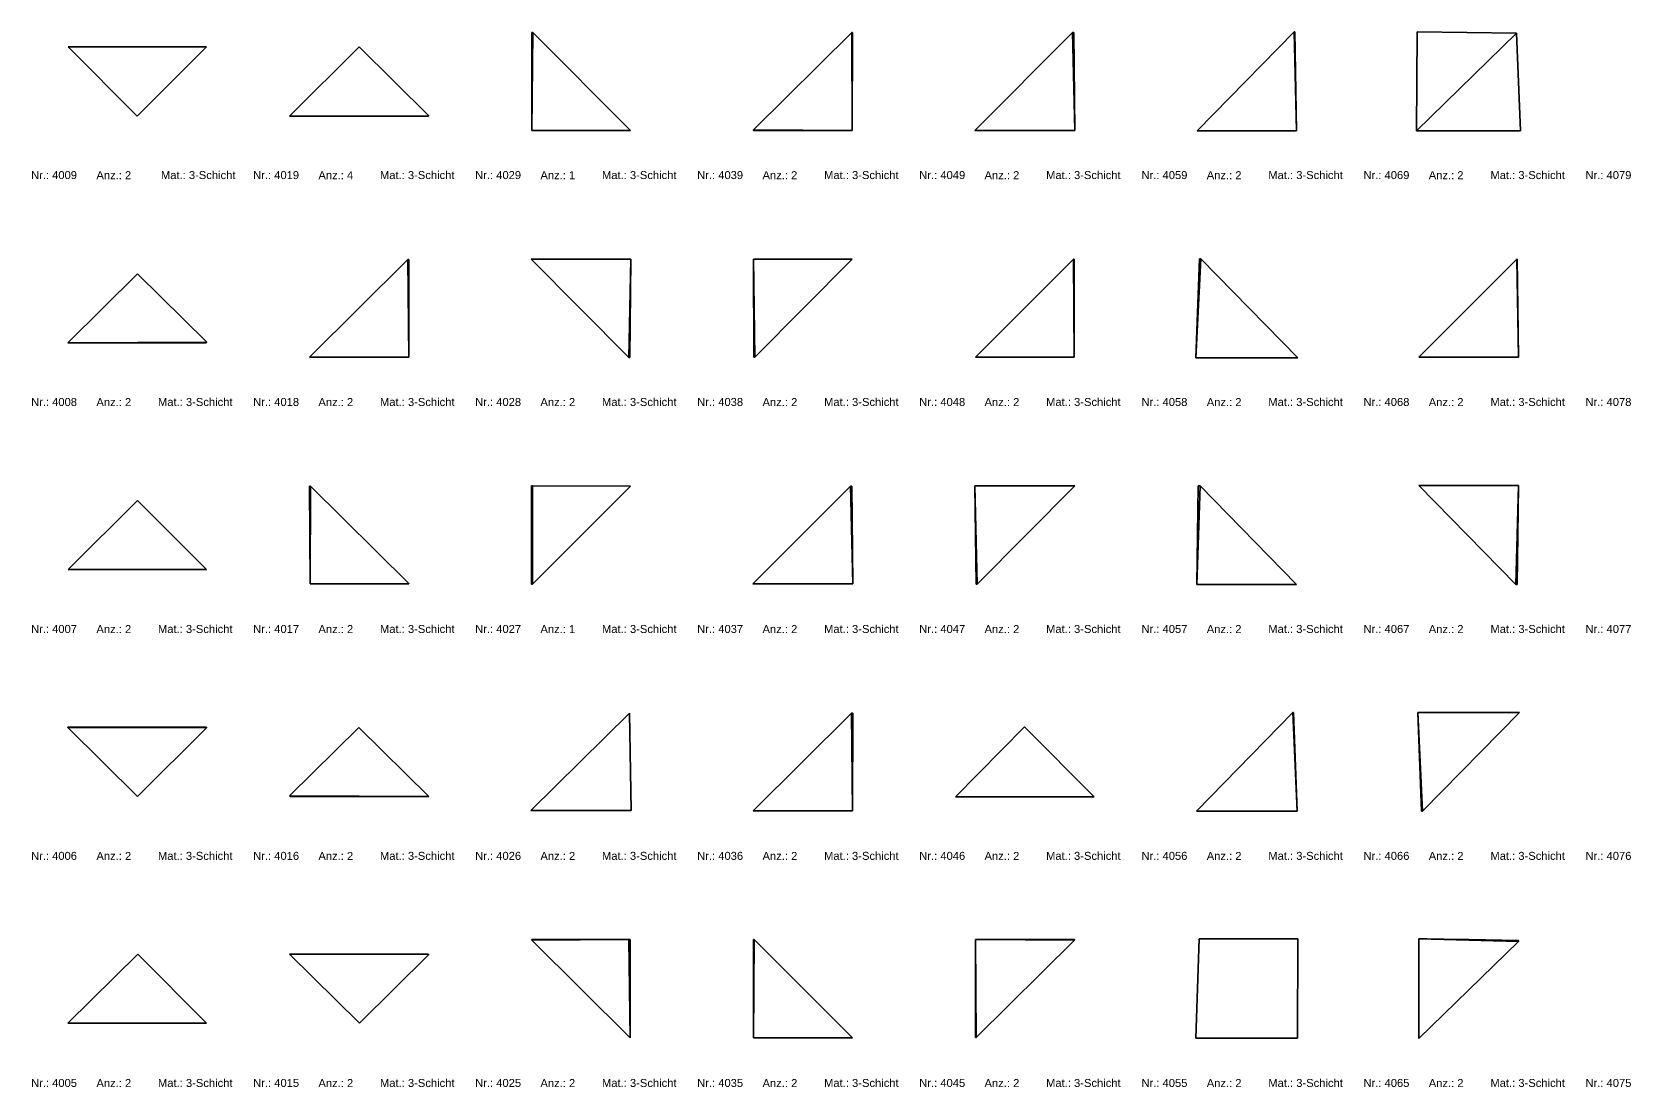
# Model space of a CAD drawing. Header units: millimetres. Extents: x -1099 to 66227, y -20588 to 1633.
# Drawn here: x -1099 to 15114, y -9081 to 1619 of the extents above; entities that cross this region are included whole.
import ezdxf

# ---------------------------------------------------------------- set-up
doc = ezdxf.new("R2010")
doc.units = ezdxf.units.MM
doc.header["$LTSCALE"] = 12.5
doc.layers.add('CURVES', color=1, linetype='Continuous', true_color=0xff0000)
doc.layers.add('TEXT', color=1, linetype='Continuous', true_color=0xff0000)
doc.styles.add('ARIAL_REGULAR', font='arial.ttf')

msp = doc.modelspace()

# ---------------------------------------------------------------- texts
at = {"layer": 'TEXT', "attachment_point": 7, "style": 'ARIAL_REGULAR'}
for s, insert, char_height, width in [('Nr.: 4009', (-1109, 126), 81.1, 1080.49), ('Anz.: 2', (-446, 126), 81.1, 853.81), ('Mat.: 3-Schicht', (208, 126), 81.15, 1665.28), ('Nr.: 4019', (1143, 126), 81.1, 1080.49), ('Anz.: 4', (1805, 126), 81.1, 854.69), ('Mat.: 3-Schicht', (2429, 126), 81.15, 1665.28), ('Nr.: 4029', (3394, 126), 81.1, 1080.49), ('Anz.: 1', (4056, 126), 81.1, 824.7), ('Mat.: 3-Schicht', (4680, 126), 81.15, 1665.28), ('Nr.: 4039', (5645, 126), 81.1, 1080.49), ('Anz.: 2', (6308, 126), 81.1, 853.81), ('Mat.: 3-Schicht', (6932, 126), 81.15, 1665.28), ('Nr.: 4049', (7897, 126), 81.1, 1080.49), ('Anz.: 2', (8559, 126), 81.1, 853.81), ('Mat.: 3-Schicht', (9183, 126), 81.15, 1665.28), ('Nr.: 4059', (10150, 126), 81.1, 1080.49), ('Anz.: 2', (10812, 126), 81.1, 853.81), ('Mat.: 3-Schicht', (11436, 126), 81.15, 1665.28), ('Nr.: 4069', (12401, 126), 81.1, 1080.49), ('Anz.: 2', (13063, 126), 81.1, 853.81), ('Mat.: 3-Schicht', (13688, 126), 81.15, 1665.28), ('Nr.: 4079', (14652, 126), 81.1, 1080.49), ('Nr.: 4008', (-1109, -2175), 81.1, 1080.49), ('Anz.: 2', (-446, -2175), 81.1, 853.81), ('Mat.: 3-Schicht', (178, -2175), 81.15, 1665.28), ('Nr.: 4018', (1143, -2175), 81.1, 1080.49), ('Anz.: 2', (1805, -2175), 81.1, 853.81), ('Mat.: 3-Schicht', (2429, -2175), 81.15, 1665.28), ('Nr.: 4028', (3394, -2175), 81.1, 1080.49), ('Anz.: 2', (4056, -2175), 81.1, 853.81), ('Mat.: 3-Schicht', (4680, -2175), 81.15, 1665.28), ('Nr.: 4038', (5645, -2175), 81.1, 1080.49), ('Anz.: 2', (6308, -2175), 81.1, 853.81), ('Mat.: 3-Schicht', (6932, -2175), 81.15, 1665.28), ('Nr.: 4048', (7897, -2175), 81.1, 1080.49), ('Anz.: 2', (8559, -2175), 81.1, 853.81), ('Mat.: 3-Schicht', (9183, -2175), 81.15, 1665.28), ('Nr.: 4058', (10150, -2175), 81.1, 1080.49), ('Anz.: 2', (10812, -2175), 81.1, 853.81), ('Mat.: 3-Schicht', (11436, -2175), 81.15, 1665.28), ('Nr.: 4068', (12401, -2175), 81.1, 1080.49), ('Anz.: 2', (13063, -2175), 81.1, 853.81), ('Mat.: 3-Schicht', (13688, -2175), 81.15, 1665.28), ('Nr.: 4078', (14652, -2175), 81.1, 1080.49), ('Nr.: 4007', (-1109, -4477), 81.1, 1079.61), ('Anz.: 2', (-446, -4477), 81.1, 853.81), ('Mat.: 3-Schicht', (178, -4477), 81.15, 1665.28), ('Nr.: 4017', (1143, -4477), 81.1, 1079.61), ('Anz.: 2', (1805, -4477), 81.1, 853.81), ('Mat.: 3-Schicht', (2429, -4477), 81.15, 1665.28), ('Nr.: 4027', (3394, -4477), 81.1, 1079.61), ('Anz.: 1', (4056, -4477), 81.1, 824.7), ('Mat.: 3-Schicht', (4680, -4477), 81.15, 1665.28), ('Nr.: 4037', (5645, -4477), 81.1, 1079.61), ('Anz.: 2', (6308, -4477), 81.1, 853.81), ('Mat.: 3-Schicht', (6932, -4477), 81.15, 1665.28), ('Nr.: 4047', (7897, -4477), 81.1, 1079.61), ('Anz.: 2', (8559, -4477), 81.1, 853.81), ('Mat.: 3-Schicht', (9183, -4477), 81.15, 1665.28), ('Nr.: 4057', (10150, -4477), 81.1, 1079.61), ('Anz.: 2', (10812, -4477), 81.1, 853.81), ('Mat.: 3-Schicht', (11436, -4477), 81.15, 1665.28), ('Nr.: 4067', (12401, -4477), 81.1, 1079.61), ('Anz.: 2', (13063, -4477), 81.1, 853.81), ('Mat.: 3-Schicht', (13688, -4477), 81.15, 1665.28), ('Nr.: 4077', (14652, -4477), 81.1, 1079.61), ('Nr.: 4006', (-1109, -6778), 81.1, 1079.61), ('Anz.: 2', (-446, -6778), 81.1, 853.81), ('Mat.: 3-Schicht', (178, -6778), 81.15, 1665.28), ('Nr.: 4016', (1143, -6778), 81.1, 1079.61), ('Anz.: 2', (1805, -6778), 81.1, 853.81), ('Mat.: 3-Schicht', (2429, -6778), 81.15, 1665.28), ('Nr.: 4026', (3394, -6778), 81.1, 1079.61), ('Anz.: 2', (4056, -6778), 81.1, 853.81), ('Mat.: 3-Schicht', (4680, -6778), 81.15, 1665.28), ('Nr.: 4036', (5645, -6778), 81.1, 1079.61), ('Anz.: 2', (6308, -6778), 81.1, 853.81), ('Mat.: 3-Schicht', (6932, -6778), 81.15, 1665.28), ('Nr.: 4046', (7897, -6778), 81.1, 1079.61), ('Anz.: 2', (8559, -6778), 81.1, 853.81), ('Mat.: 3-Schicht', (9183, -6778), 81.15, 1665.28), ('Nr.: 4056', (10150, -6778), 81.1, 1079.61), ('Anz.: 2', (10812, -6778), 81.1, 853.81), ('Mat.: 3-Schicht', (11436, -6778), 81.15, 1665.28), ('Nr.: 4066', (12401, -6778), 81.1, 1079.61), ('Anz.: 2', (13063, -6778), 81.1, 853.81), ('Mat.: 3-Schicht', (13688, -6778), 81.15, 1665.28), ('Nr.: 4076', (14652, -6778), 81.1, 1079.61), ('Nr.: 4005', (-1109, -9081), 81.1, 1081.37), ('Anz.: 2', (-446, -9081), 81.1, 853.81), ('Mat.: 3-Schicht', (178, -9081), 81.15, 1665.28), ('Nr.: 4015', (1143, -9081), 81.1, 1081.37), ('Anz.: 2', (1805, -9081), 81.1, 853.81), ('Mat.: 3-Schicht', (2429, -9081), 81.15, 1665.28), ('Nr.: 4025', (3394, -9081), 81.1, 1081.37), ('Anz.: 2', (4056, -9081), 81.1, 853.81), ('Mat.: 3-Schicht', (4680, -9081), 81.15, 1665.28), ('Nr.: 4035', (5645, -9081), 81.1, 1081.37), ('Anz.: 2', (6308, -9081), 81.1, 853.81), ('Mat.: 3-Schicht', (6932, -9081), 81.15, 1665.28), ('Nr.: 4045', (7897, -9081), 81.1, 1081.37), ('Anz.: 2', (8559, -9081), 81.1, 853.81), ('Mat.: 3-Schicht', (9183, -9081), 81.15, 1665.28), ('Nr.: 4055', (10150, -9081), 81.1, 1081.37), ('Anz.: 2', (10812, -9081), 81.1, 853.81), ('Mat.: 3-Schicht', (11436, -9081), 81.15, 1665.28), ('Nr.: 4065', (12401, -9081), 81.1, 1081.37), ('Anz.: 2', (13063, -9081), 81.1, 853.81), ('Mat.: 3-Schicht', (13688, -9081), 81.15, 1665.28), ('Nr.: 4075', (14652, -9081), 81.1, 1081.37)]:
    msp.add_mtext(s, dxfattribs=dict(at, insert=insert, char_height=char_height, width=width))

# ---------------------------------------------------------------- meshes
at = {"layer": 'CURVES'}
mesh = msp.add_polyface(dxfattribs=at)
corners = [(671, 1468), (671, 1468), (671, 1468), (-734, 1468), (-734, 1468), (-734, 1468), (-734, 1468, 100), (-734, 1468, 100), (-734, 1468, 100), (671, 1468, 100), (671, 1468, 100), (671, 1468, 100), (-32, 766), (-32, 766), (-32, 766), (-32, 766, 100), (-32, 766, 100), (-32, 766, 100), (-32, 766), (-32, 766), (-32, 766), (-32, 766, 100), (-32, 766, 100), (-32, 766, 100)]
mesh.append_faces([[corners[k] for k in face] for face in [(9, 0, 4, 7), (8, 3, 13, 15), (16, 12, 19, 21), (22, 18, 1, 11), (5, 20, 14, 14), (20, 5, 2, 2), (23, 6, 17, 17), (6, 23, 10, 10)]])
mesh = msp.add_polyface(dxfattribs=at)
corners = [(2923, 770), (2923, 770), (2923, 770), (2219, 1469), (2219, 1469), (2219, 1469), (2219, 1469, 100), (2219, 1469, 100), (2219, 1469, 100), (2923, 770, 100), (2923, 770, 100), (2923, 770, 100), (1513, 766), (1513, 766), (1513, 766), (1513, 766, 100), (1513, 766, 100), (1513, 766, 100), (2919, 766), (2919, 766), (2919, 766), (2919, 766, 100), (2919, 766, 100), (2919, 766, 100)]
mesh.append_faces([[corners[k] for k in face] for face in [(9, 0, 4, 7), (8, 3, 13, 15), (16, 12, 19, 21), (22, 18, 1, 11), (2, 20, 14, 14), (14, 5, 2, 2), (10, 6, 17, 17), (17, 23, 10, 10)]])
mesh = msp.add_polyface(dxfattribs=at)
corners = [(3980, 1615), (3980, 1615), (3980, 1615), (3969, 1615), (3969, 1615), (3969, 1615), (3969, 1615, 100), (3969, 1615, 100), (3969, 1615, 100), (3980, 1615, 100), (3980, 1615, 100), (3980, 1615, 100), (3968, 619), (3968, 619), (3968, 619), (3968, 619, 100), (3968, 619, 100), (3968, 619, 100), (4968, 619), (4968, 619), (4968, 619), (4968, 619, 100), (4968, 619, 100), (4968, 619, 100)]
mesh.append_faces([[corners[k] for k in face] for face in [(0, 4, 7, 9), (15, 8, 3, 13), (21, 16, 12, 19), (18, 1, 11, 22), (2, 20, 14, 14), (14, 5, 2, 2), (10, 6, 17, 17), (17, 23, 10, 10)]])
mesh = msp.add_polyface(dxfattribs=at)
corners = [(7221, 1614), (7221, 1614), (7221, 1614), (7212, 1614), (7212, 1614), (7212, 1614), (7212, 1614, 100), (7212, 1614, 100), (7212, 1614, 100), (7221, 1614, 100), (7221, 1614, 100), (7221, 1614, 100), (6216, 628), (6216, 628), (6216, 628), (6216, 628, 100), (6216, 628, 100), (6216, 628, 100), (6216, 620), (6216, 620), (6216, 620), (6216, 620, 100), (6216, 620, 100), (6216, 620, 100), (7218, 620), (7218, 620), (7218, 620), (7218, 620, 100), (7218, 620, 100), (7218, 620, 100)]
mesh.append_faces([[corners[k] for k in face] for face in [(9, 0, 4, 7), (8, 3, 13, 15), (16, 12, 19, 21), (22, 18, 25, 27), (28, 24, 1, 11), (14, 26, 20, 20), (26, 5, 2, 2), (14, 5, 26, 26), (29, 17, 23, 23), (10, 6, 29, 29), (17, 29, 6, 6)]])
mesh = msp.add_polyface(dxfattribs=at)
corners = [(9465, 1615), (9465, 1615), (9465, 1615), (9451, 1614), (9451, 1614), (9451, 1614), (9451, 1614, 100), (9451, 1614, 100), (9451, 1614, 100), (9465, 1615, 100), (9465, 1615, 100), (9465, 1615, 100), (8460, 620), (8460, 620), (8460, 620), (8460, 620, 100), (8460, 620, 100), (8460, 620, 100), (9476, 620), (9476, 620), (9476, 620), (9476, 620, 100), (9476, 620, 100), (9476, 620, 100)]
mesh.append_faces([[corners[k] for k in face] for face in [(0, 4, 7, 9), (8, 3, 13, 15), (16, 12, 19, 21), (11, 22, 18, 1), (5, 20, 14, 14), (20, 5, 2, 2), (23, 6, 17, 17), (6, 23, 10, 10)]])
mesh = msp.add_polyface(dxfattribs=at)
corners = [(11706, 1619), (11706, 1619), (11706, 1619), (11697, 1619), (11697, 1619), (11697, 1619), (11697, 1619, 100), (11697, 1619, 100), (11697, 1619, 100), (11706, 1619, 100), (11706, 1619, 100), (11706, 1619, 100), (10714, 615), (10714, 615), (10714, 615), (10714, 615, 100), (10714, 615, 100), (10714, 615, 100), (11721, 615), (11721, 615), (11721, 615), (11721, 615, 100), (11721, 615, 100), (11721, 615, 100)]
mesh.append_faces([[corners[k] for k in face] for face in [(4, 9, 0, 0), (9, 4, 7, 7), (13, 8, 3, 3), (8, 13, 15, 15), (16, 12, 19, 21), (11, 22, 18, 1), (5, 20, 14, 14), (20, 5, 2, 2), (23, 6, 17, 17), (6, 23, 10, 10)]])
mesh = msp.add_polyface(dxfattribs=at)
corners = [(13954, 1606), (13954, 1606), (13954, 1606), (12944, 1619), (12944, 1619), (12944, 1619), (12944, 1619, 100), (12944, 1619, 100), (12944, 1619, 100), (13954, 1606, 100), (13954, 1606, 100), (13954, 1606, 100), (12940, 616), (12940, 616), (12940, 616), (12940, 616, 100), (12940, 616, 100), (12940, 616, 100), (13995, 616), (13995, 616), (13995, 616), (13995, 616, 100), (13995, 616, 100), (13995, 616, 100)]
mesh.append_faces([[corners[k] for k in face] for face in [(7, 9, 0, 4), (15, 8, 3, 13), (16, 12, 19, 21), (18, 1, 11, 22), (2, 20, 14, 14), (14, 5, 2, 2), (10, 6, 17, 17), (17, 23, 10, 10)]])
mesh = msp.add_polyface(dxfattribs=at)
corners = [(2720, -687), (2720, -687), (2720, -687), (2712, -687), (2712, -687), (2712, -687), (2712, -687, 100), (2712, -687, 100), (2712, -687, 100), (2720, -687, 100), (2720, -687, 100), (2720, -687, 100), (1716, -1679), (1716, -1679), (1716, -1679), (1716, -1679, 100), (1716, -1679, 100), (1716, -1679, 100), (2720, -1679), (2720, -1679), (2720, -1679), (2720, -1679, 100), (2720, -1679, 100), (2720, -1679, 100)]
mesh.append_faces([[corners[k] for k in face] for face in [(9, 0, 4, 7), (15, 8, 3, 13), (16, 12, 19, 21), (18, 1, 11, 22), (5, 20, 14, 14), (20, 5, 2, 2), (23, 6, 17, 17), (6, 23, 10, 10)]])
mesh = msp.add_polyface(dxfattribs=at)
corners = [(4973, -685), (4973, -685), (4973, -685), (3963, -685), (3963, -685), (3963, -685), (3963, -685, 100), (3963, -685, 100), (3963, -685, 100), (4973, -685, 100), (4973, -685, 100), (4973, -685, 100), (4952, -1681), (4952, -1681), (4952, -1681), (4952, -1681, 100), (4952, -1681, 100), (4952, -1681, 100), (4961, -1681), (4961, -1681), (4961, -1681), (4961, -1681, 100), (4961, -1681, 100), (4961, -1681, 100)]
mesh.append_faces([[corners[k] for k in face] for face in [(0, 4, 7, 9), (17, 8, 3, 3), (3, 13, 17, 17), (21, 15, 12, 12), (12, 19, 21, 21), (18, 1, 11, 22), (2, 20, 14, 14), (14, 5, 2, 2), (10, 6, 16, 16), (16, 23, 10, 10)]])
mesh = msp.add_polyface(dxfattribs=at)
corners = [(7218, -686), (7218, -686), (7218, -686), (6218, -686), (6218, -686), (6218, -686), (6218, -686, 100), (6218, -686, 100), (6218, -686, 100), (7218, -686, 100), (7218, -686, 100), (7218, -686, 100), (6219, -1680), (6219, -1680), (6219, -1680), (6219, -1680, 100), (6219, -1680, 100), (6219, -1680, 100), (6229, -1680), (6229, -1680), (6229, -1680), (6229, -1680, 100), (6229, -1680, 100), (6229, -1680, 100)]
mesh.append_faces([[corners[k] for k in face] for face in [(0, 4, 7, 9), (13, 8, 3, 3), (8, 13, 15, 15), (16, 12, 19, 21), (11, 22, 18, 1), (5, 20, 14, 14), (20, 5, 2, 2), (23, 6, 17, 17), (6, 23, 10, 10)]])
mesh = msp.add_polyface(dxfattribs=at)
corners = [(9468, -686), (9468, -686), (9468, -686), (9460, -686), (9460, -686), (9460, -686), (9460, -686, 100), (9460, -686, 100), (9460, -686, 100), (9468, -686, 100), (9468, -686, 100), (9468, -686, 100), (8468, -1680), (8468, -1680), (8468, -1680), (8468, -1680, 100), (8468, -1680, 100), (8468, -1680, 100), (9468, -1680), (9468, -1680), (9468, -1680), (9468, -1680, 100), (9468, -1680, 100), (9468, -1680, 100)]
mesh.append_faces([[corners[k] for k in face] for face in [(0, 4, 7, 9), (3, 13, 15, 8), (21, 16, 12, 19), (11, 22, 18, 1), (5, 20, 14, 14), (20, 5, 2, 2), (23, 6, 17, 17), (6, 23, 10, 10)]])
mesh = msp.add_polyface(dxfattribs=at)
corners = [(10752, -681), (10752, -681), (10752, -681), (10738, -681), (10738, -681), (10738, -681), (10738, -681, 100), (10738, -681, 100), (10738, -681, 100), (10752, -681, 100), (10752, -681, 100), (10752, -681, 100), (10701, -1685), (10701, -1685), (10701, -1685), (10701, -1685, 100), (10701, -1685, 100), (10701, -1685, 100), (11735, -1685), (11735, -1685), (11735, -1685), (11735, -1685, 100), (11735, -1685, 100), (11735, -1685, 100)]
mesh.append_faces([[corners[k] for k in face] for face in [(9, 0, 4, 7), (3, 13, 15, 8), (16, 12, 19, 21), (22, 18, 1, 11), (2, 20, 14, 14), (14, 5, 2, 2), (10, 6, 17, 17), (17, 23, 10, 10)]])
mesh = msp.add_polyface(dxfattribs=at)
corners = [(13961, -685), (13961, -685), (13961, -685), (13955, -685), (13955, -685), (13955, -685), (13955, -685, 100), (13955, -685, 100), (13955, -685, 100), (13961, -685, 100), (13961, -685, 100), (13961, -685, 100), (12963, -1680), (12963, -1680), (12963, -1680), (12963, -1680, 100), (12963, -1680, 100), (12963, -1680, 100), (13972, -1680), (13972, -1680), (13972, -1680), (13972, -1680, 100), (13972, -1680, 100), (13972, -1680, 100)]
mesh.append_faces([[corners[k] for k in face] for face in [(9, 0, 4, 7), (8, 3, 13, 15), (16, 12, 19, 21), (22, 18, 1, 11), (5, 20, 14, 14), (20, 5, 2, 2), (23, 6, 17, 17), (6, 23, 10, 10)]])
mesh = msp.add_polyface(dxfattribs=at)
corners = [(673, -1527), (673, -1527), (673, -1527), (-28, -833), (-28, -833), (-28, -833), (-28, -833, 100), (-28, -833, 100), (-28, -833, 100), (673, -1527, 100), (673, -1527, 100), (673, -1527, 100), (-737, -1532), (-737, -1532), (-737, -1532), (-737, -1532, 100), (-737, -1532, 100), (-737, -1532, 100), (668, -1532), (668, -1532), (668, -1532), (668, -1532, 100), (668, -1532, 100), (668, -1532, 100)]
mesh.append_faces([[corners[k] for k in face] for face in [(0, 4, 7, 9), (8, 3, 13, 15), (16, 12, 19, 21), (11, 22, 18, 1), (2, 20, 14, 14), (14, 5, 2, 2), (10, 6, 17, 17), (17, 23, 10, 10)]])
mesh = msp.add_polyface(dxfattribs=at)
corners = [(2721, -3975), (2721, -3975), (2721, -3975), (1724, -2987), (1724, -2987), (1724, -2987), (1724, -2987, 100), (1724, -2987, 100), (1724, -2987, 100), (2721, -3975, 100), (2721, -3975, 100), (2721, -3975, 100), (1716, -2987), (1716, -2987), (1716, -2987), (1716, -2987, 100), (1716, -2987, 100), (1716, -2987, 100), (1720, -3979), (1720, -3979), (1720, -3979), (1720, -3979, 100), (1720, -3979, 100), (1720, -3979, 100), (2721, -3979), (2721, -3979), (2721, -3979), (2721, -3979, 100), (2721, -3979, 100), (2721, -3979, 100)]
mesh.append_faces([[corners[k] for k in face] for face in [(7, 9, 0, 4), (15, 8, 3, 13), (12, 19, 21, 16), (22, 18, 25, 27), (24, 1, 11, 28), (2, 26, 20, 20), (2, 20, 5, 5), (14, 5, 20, 20), (6, 17, 23, 23), (6, 23, 10, 10), (29, 10, 23, 23)]])
mesh = msp.add_polyface(dxfattribs=at)
corners = [(3977, -2984), (3977, -2984), (3977, -2984), (3967, -2984), (3967, -2984), (3967, -2984), (3967, -2984, 100), (3967, -2984, 100), (3967, -2984, 100), (3977, -2984, 100), (3977, -2984, 100), (3977, -2984, 100), (3967, -3982), (3967, -3982), (3967, -3982), (3967, -3982, 100), (3967, -3982, 100), (3967, -3982, 100), (3976, -3982), (3976, -3982), (3976, -3982), (3976, -3982, 100), (3976, -3982, 100), (3976, -3982, 100), (4969, -2986), (4969, -2986), (4969, -2986), (4969, -2986, 100), (4969, -2986, 100), (4969, -2986, 100)]
mesh.append_faces([[corners[k] for k in face] for face in [(4, 11, 0, 0), (11, 4, 7, 7), (3, 13, 15, 8), (21, 16, 12, 19), (27, 22, 18, 18), (18, 25, 27, 27), (28, 24, 1, 10), (20, 14, 5, 2), (26, 20, 2, 2), (17, 23, 9, 6), (9, 23, 29, 29)]])
mesh = msp.add_polyface(dxfattribs=at)
corners = [(7213, -2986), (7213, -2986), (7213, -2986), (7201, -2986), (7201, -2986), (7201, -2986), (7201, -2986, 100), (7201, -2986, 100), (7201, -2986, 100), (7213, -2986, 100), (7213, -2986, 100), (7213, -2986, 100), (6211, -3979), (6211, -3979), (6211, -3979), (6211, -3979, 100), (6211, -3979, 100), (6211, -3979, 100), (7225, -3979), (7225, -3979), (7225, -3979), (7225, -3979, 100), (7225, -3979, 100), (7225, -3979, 100)]
mesh.append_faces([[corners[k] for k in face] for face in [(0, 4, 7, 9), (3, 13, 15, 8), (16, 12, 19, 21), (22, 18, 1, 11), (5, 20, 14, 14), (20, 5, 2, 2), (23, 6, 17, 17), (6, 23, 10, 10)]])
mesh = msp.add_polyface(dxfattribs=at)
corners = [(9474, -2985), (9474, -2985), (9474, -2985), (8461, -2985), (8461, -2985), (8461, -2985), (8461, -2985, 100), (8461, -2985, 100), (8461, -2985, 100), (9474, -2985, 100), (9474, -2985, 100), (9474, -2985, 100), (8474, -3981), (8474, -3981), (8474, -3981), (8474, -3981, 100), (8474, -3981, 100), (8474, -3981, 100), (8483, -3981), (8483, -3981), (8483, -3981), (8483, -3981, 100), (8483, -3981, 100), (8483, -3981, 100)]
mesh.append_faces([[corners[k] for k in face] for face in [(9, 0, 4, 7), (8, 3, 13, 15), (16, 12, 19, 21), (22, 18, 1, 11), (5, 20, 14, 14), (20, 5, 2, 2), (23, 6, 17, 17), (6, 23, 10, 10)]])
mesh = msp.add_polyface(dxfattribs=at)
corners = [(10744, -2983), (10744, -2983), (10744, -2983), (10726, -2983), (10726, -2983), (10726, -2983), (10726, -2983, 100), (10726, -2983, 100), (10726, -2983, 100), (10744, -2983, 100), (10744, -2983, 100), (10744, -2983, 100), (10712, -3983), (10712, -3983), (10712, -3983), (10712, -3983, 100), (10712, -3983, 100), (10712, -3983, 100), (11723, -3983), (11723, -3983), (11723, -3983), (11723, -3983, 100), (11723, -3983, 100), (11723, -3983, 100)]
mesh.append_faces([[corners[k] for k in face] for face in [(0, 4, 7, 9), (17, 8, 3, 3), (3, 13, 17, 17), (22, 15, 12, 19), (1, 23, 18, 18), (23, 1, 11, 11), (2, 20, 14, 14), (14, 5, 2, 2), (10, 6, 16, 16), (16, 21, 10, 10)]])
mesh = msp.add_polyface(dxfattribs=at)
corners = [(13972, -2981), (13972, -2981), (13972, -2981), (12963, -2981), (12963, -2981), (12963, -2981), (12963, -2981, 100), (12963, -2981, 100), (12963, -2981, 100), (13972, -2981, 100), (13972, -2981, 100), (13972, -2981, 100), (13947, -3984), (13947, -3984), (13947, -3984), (13947, -3984, 100), (13947, -3984, 100), (13947, -3984, 100), (13960, -3984), (13960, -3984), (13960, -3984), (13960, -3984, 100), (13960, -3984, 100), (13960, -3984, 100)]
mesh.append_faces([[corners[k] for k in face] for face in [(7, 9, 0, 4), (3, 13, 15, 8), (12, 19, 21, 16), (18, 1, 11, 22), (2, 20, 14, 14), (14, 5, 2, 2), (10, 6, 17, 17), (17, 23, 10, 10)]])
mesh = msp.add_polyface(dxfattribs=at)
corners = [(-28, -3133), (-28, -3133), (-28, -3133), (-733, -3833), (-733, -3833), (-733, -3833), (-733, -3833, 100), (-733, -3833, 100), (-733, -3833, 100), (-28, -3133, 100), (-28, -3133, 100), (-28, -3133, 100), (670, -3833), (670, -3833), (670, -3833), (670, -3833, 100), (670, -3833, 100), (670, -3833, 100)]
mesh.append_faces([[corners[k] for k in face] for face in [(8, 9, 0, 0), (0, 4, 8, 8), (6, 3, 13, 15), (16, 12, 1, 11), (14, 5, 2, 2), (10, 7, 17, 17)]])
mesh = msp.add_polyface(dxfattribs=at)
corners = [(4960, -5288), (4960, -5288), (4960, -5288), (4959, -5288), (4959, -5288), (4959, -5288), (4959, -5288, 100), (4959, -5288, 100), (4959, -5288, 100), (4960, -5288, 100), (4960, -5288, 100), (4960, -5288, 100), (3959, -6277), (3959, -6277), (3959, -6277), (3959, -6277, 100), (3959, -6277, 100), (3959, -6277, 100), (4976, -6277), (4976, -6277), (4976, -6277), (4976, -6277, 100), (4976, -6277, 100), (4976, -6277, 100)]
mesh.append_faces([[corners[k] for k in face] for face in [(9, 0, 4, 7), (8, 3, 13, 15), (16, 12, 19, 21), (22, 18, 1, 11), (5, 20, 14, 14), (20, 5, 2, 2), (23, 6, 17, 17), (6, 23, 10, 10)]])
mesh = msp.add_polyface(dxfattribs=at)
corners = [(7222, -5288), (7222, -5288), (7222, -5288), (7211, -5288), (7211, -5288), (7211, -5288), (7211, -5288, 100), (7211, -5288, 100), (7211, -5288, 100), (7222, -5288, 100), (7222, -5288, 100), (7222, -5288, 100), (6214, -6278), (6214, -6278), (6214, -6278), (6214, -6278, 100), (6214, -6278, 100), (6214, -6278, 100), (7220, -6278), (7220, -6278), (7220, -6278), (7220, -6278, 100), (7220, -6278, 100), (7220, -6278, 100)]
mesh.append_faces([[corners[k] for k in face] for face in [(9, 0, 4, 7), (8, 3, 13, 15), (16, 12, 19, 21), (22, 18, 1, 11), (5, 20, 14, 14), (20, 5, 2, 2), (23, 6, 17, 17), (6, 23, 10, 10)]])
mesh = msp.add_polyface(dxfattribs=at)
corners = [(11692, -5283), (11692, -5283), (11692, -5283), (11686, -5283), (11686, -5283), (11686, -5283), (11686, -5283, 100), (11686, -5283, 100), (11686, -5283, 100), (11692, -5283, 100), (11692, -5283, 100), (11692, -5283, 100), (10707, -6283), (10707, -6283), (10707, -6283), (10707, -6283, 100), (10707, -6283, 100), (10707, -6283, 100), (11729, -6283), (11729, -6283), (11729, -6283), (11729, -6283, 100), (11729, -6283, 100), (11729, -6283, 100)]
mesh.append_faces([[corners[k] for k in face] for face in [(9, 0, 4, 7), (3, 13, 15, 8), (21, 16, 12, 19), (11, 22, 18, 1), (5, 20, 14, 14), (20, 5, 2, 2), (23, 6, 17, 17), (6, 23, 10, 10)]])
mesh = msp.add_polyface(dxfattribs=at)
corners = [(13982, -5281), (13982, -5281), (13982, -5281), (12953, -5281), (12953, -5281), (12953, -5281), (12953, -5281, 100), (12953, -5281, 100), (12953, -5281, 100), (13982, -5281, 100), (13982, -5281, 100), (13982, -5281, 100), (12990, -6284), (12990, -6284), (12990, -6284), (12990, -6284, 100), (12990, -6284, 100), (12990, -6284, 100), (13000, -6284), (13000, -6284), (13000, -6284), (13000, -6284, 100), (13000, -6284, 100), (13000, -6284, 100)]
mesh.append_faces([[corners[k] for k in face] for face in [(9, 0, 4, 7), (3, 13, 15, 8), (21, 16, 12, 19), (11, 22, 18, 1), (5, 20, 14, 14), (20, 5, 2, 2), (23, 6, 17, 17), (6, 23, 10, 10)]])
mesh = msp.add_polyface(dxfattribs=at)
corners = [(668, -5430), (668, -5430), (668, -5430), (-735, -5430), (-735, -5430), (-735, -5430), (-735, -5430, 100), (-735, -5430, 100), (-735, -5430, 100), (668, -5430, 100), (668, -5430, 100), (668, -5430, 100), (-737, -5433), (-737, -5433), (-737, -5433), (-737, -5433, 100), (-737, -5433, 100), (-737, -5433, 100), (-30, -6135), (-30, -6135), (-30, -6135), (-30, -6135, 100), (-30, -6135, 100), (-30, -6135, 100), (674, -5436), (674, -5436), (674, -5436), (674, -5436, 100), (674, -5436, 100), (674, -5436, 100)]
mesh.append_faces([[corners[k] for k in face] for face in [(9, 0, 4, 7), (3, 13, 15, 8), (16, 12, 19, 21), (22, 18, 25, 27), (28, 24, 1, 11), (14, 26, 20, 20), (26, 5, 2, 2), (14, 5, 26, 26), (29, 6, 17, 17), (6, 29, 10, 10), (23, 29, 17, 17)]])
mesh = msp.add_polyface(dxfattribs=at)
corners = [(2216, -5433), (2216, -5433), (2216, -5433), (1513, -6127), (1513, -6127), (1513, -6127), (1513, -6127, 100), (1513, -6127, 100), (1513, -6127, 100), (2216, -5433, 100), (2216, -5433, 100), (2216, -5433, 100), (1519, -6133), (1519, -6133), (1519, -6133), (1519, -6133, 100), (1519, -6133, 100), (1519, -6133, 100), (2923, -6133), (2923, -6133), (2923, -6133), (2923, -6133, 100), (2923, -6133, 100), (2923, -6133, 100)]
mesh.append_faces([[corners[k] for k in face] for face in [(9, 0, 4, 7), (8, 3, 13, 15), (16, 12, 19, 21), (22, 18, 1, 11), (5, 20, 14, 14), (20, 5, 2, 2), (23, 6, 17, 17), (6, 23, 10, 10)]])
mesh = msp.add_polyface(dxfattribs=at)
corners = [(8965, -5427), (8965, -5427), (8965, -5427), (8266, -6139), (8266, -6139), (8266, -6139), (8266, -6139, 100), (8266, -6139, 100), (8266, -6139, 100), (8965, -5427, 100), (8965, -5427, 100), (8965, -5427, 100), (9669, -6139), (9669, -6139), (9669, -6139), (9669, -6139, 100), (9669, -6139, 100), (9669, -6139, 100)]
mesh.append_faces([[corners[k] for k in face] for face in [(4, 9, 0, 0), (9, 4, 7, 7), (8, 3, 13, 15), (11, 16, 12, 12), (12, 1, 11, 11), (14, 5, 2, 2), (10, 6, 17, 17)]])
mesh = msp.add_polyface(dxfattribs=at)
corners = [(4468, -7585, 50), (4957, -7584, 50), (4468, -7585, 25), (4836, -7584, 50), (4957, -7584, 25), (4836, -7584, 25), (4218, -7585, 50), (4836, -7584, 12), (4955, -7584, 25), (4957, -7584, 12), (4955, -7584, 12), (4962, -7584, 50), (4962, -7584, 25), (4836, -7584, 6), (4928, -7584, 12), (4955, -7584, 6), (4928, -7584, 6), (4468, -7585, 12), (4652, -7584, 25), (4652, -7584, 12), (4218, -7585, 25), (4343, -7585, 50), (4343, -7585, 25), (4468, -7585, 75), (4957, -7584, 75), (4836, -7584, 75), (4836, -7584, 88), (4957, -7584, 88), (4955, -7584, 75), (4955, -7584, 88), (4962, -7584, 75), (4836, -7584, 94), (4955, -7584, 94), (4928, -7584, 88), (4928, -7584, 94), (4468, -7585, 88), (4652, -7584, 75), (4652, -7584, 88), (4218, -7585, 75), (4343, -7585, 75), (4967, -7584), (4967, -7584), (4967, -7584), (4967, -7584, 100), (4967, -7584, 100), (4967, -7584, 100), (3969, -7586), (3969, -7586), (3969, -7586), (3969, -7586, 100), (3969, -7586, 100), (3969, -7586, 100), (4954, -7584), (4954, -7584), (4954, -7584, 100), (4954, -7584, 100), (3969, -7590), (3969, -7590), (3969, -7590), (3969, -7590, 100), (3969, -7590, 100), (3969, -7590, 100), (4967, -8581), (4967, -8581), (4967, -8581), (4967, -8581, 100), (4967, -8581, 100), (4967, -8581, 100)]
mesh.append_faces([[corners[k] for k in face] for face in [(37, 26, 25, 36), (35, 37, 36, 23), (34, 32, 29, 33), (31, 34, 33, 26), (29, 27, 24, 28), (33, 29, 28, 28), (25, 26, 33, 33), (28, 25, 33, 33), (28, 24, 1, 1), (3, 25, 28, 28), (1, 3, 28, 28), (36, 25, 3, 3), (0, 23, 36, 36), (3, 0, 36, 36), (24, 30, 11, 1), (1, 11, 12, 4), (18, 2, 0, 0), (3, 5, 18, 18), (0, 3, 18, 18), (8, 5, 3, 3), (1, 4, 8, 8), (3, 1, 8, 8), (14, 7, 5, 5), (8, 10, 14, 14), (5, 8, 14, 14), (8, 4, 9, 10), (7, 14, 16, 13), (14, 10, 15, 16), (2, 18, 19, 17), (18, 5, 7, 19), (39, 23, 0, 21), (38, 39, 21, 6), (6, 21, 22, 20), (21, 0, 2, 22), (12, 41, 9, 9), (52, 9, 41, 41), (9, 4, 12, 12), (11, 41, 12, 12), (16, 15, 52, 52), (9, 52, 15, 15), (16, 52, 13, 13), (9, 15, 10, 10), (43, 11, 30, 30), (24, 27, 30, 30), (43, 30, 27, 27), (41, 11, 43, 43), (32, 27, 29, 29), (54, 32, 34, 34), (31, 54, 34, 34), (27, 32, 54, 54), (43, 27, 54, 54), (19, 7, 13, 13), (13, 17, 19, 19), (13, 52, 17, 17), (2, 17, 22, 22), (20, 17, 46, 46), (20, 22, 17, 17), (20, 46, 6, 6), (17, 52, 46, 46), (35, 31, 37, 37), (26, 37, 31, 31), (23, 39, 35, 35), (50, 35, 38, 38), (39, 38, 35, 35), (6, 50, 38, 38), (35, 50, 54, 54), (50, 6, 46, 46), (31, 35, 54, 54), (51, 48, 57, 59), (60, 56, 63, 65), (66, 62, 42, 45), (53, 64, 58, 58), (64, 53, 40, 40), (47, 53, 58, 58), (55, 49, 61, 61), (44, 55, 67, 67), (61, 67, 55, 55)]])
mesh = msp.add_polyface(dxfattribs=at)
corners = [(6223, -7584), (6223, -7584), (6223, -7584), (6216, -7584), (6216, -7584), (6216, -7584), (6216, -7584, 100), (6216, -7584, 100), (6216, -7584, 100), (6223, -7584, 100), (6223, -7584, 100), (6223, -7584, 100), (6217, -8581), (6217, -8581), (6217, -8581), (6217, -8581, 100), (6217, -8581, 100), (6217, -8581, 100), (7220, -8581), (7220, -8581), (7220, -8581), (7220, -8581, 100), (7220, -8581, 100), (7220, -8581, 100)]
mesh.append_faces([[corners[k] for k in face] for face in [(9, 0, 4, 7), (15, 8, 3, 13), (12, 19, 21, 16), (11, 22, 18, 1), (2, 20, 14, 14), (14, 5, 2, 2), (10, 6, 17, 17), (17, 23, 10, 10)]])
mesh = msp.add_polyface(dxfattribs=at)
corners = [(9471, -7586), (9471, -7586), (9471, -7586), (8467, -7586), (8467, -7586), (8467, -7586), (8467, -7586, 100), (8467, -7586, 100), (8467, -7586, 100), (9471, -7586, 100), (9471, -7586, 100), (9471, -7586, 100), (8466, -8580), (8466, -8580), (8466, -8580), (8466, -8580, 100), (8466, -8580, 100), (8466, -8580, 100), (8473, -8580), (8473, -8580), (8473, -8580), (8473, -8580, 100), (8473, -8580, 100), (8473, -8580, 100), (9471, -7592), (9471, -7592), (9471, -7592), (9471, -7592, 100), (9471, -7592, 100), (9471, -7592, 100)]
mesh.append_faces([[corners[k] for k in face] for face in [(9, 0, 4, 7), (3, 13, 15, 8), (16, 12, 19, 21), (27, 22, 18, 25), (11, 28, 24, 1), (5, 20, 14, 14), (2, 26, 5, 5), (20, 5, 26, 26), (23, 6, 17, 17), (6, 29, 10, 10), (23, 29, 6, 6)]])
mesh = msp.add_polyface(dxfattribs=at)
corners = [(11736, -7579), (11736, -7579), (11736, -7579), (10735, -7579), (10735, -7579), (10735, -7579), (10735, -7579, 100), (10735, -7579, 100), (10735, -7579, 100), (11736, -7579, 100), (11736, -7579, 100), (11736, -7579, 100), (10700, -8586), (10700, -8586), (10700, -8586), (10700, -8586, 100), (10700, -8586, 100), (10700, -8586, 100), (11733, -8586), (11733, -8586), (11733, -8586), (11733, -8586, 100), (11733, -8586, 100), (11733, -8586, 100)]
mesh.append_faces([[corners[k] for k in face] for face in [(9, 0, 4, 7), (8, 3, 13, 15), (16, 12, 19, 21), (22, 18, 1, 11), (20, 14, 5, 2), (17, 23, 10, 6)]])
mesh = msp.add_polyface(dxfattribs=at)
corners = [(13468, -7586, 50), (12963, -7578, 50), (12963, -7578, 25), (13089, -7580, 50), (13468, -7586, 25), (13089, -7580, 25), (13720, -7590, 50), (12963, -7578, 12), (12963, -7578, 25), (13089, -7580, 12), (12963, -7578, 12), (12963, -7578, 50), (12963, -7578, 25), (12963, -7578, 6), (12994, -7579, 12), (13089, -7580, 6), (12994, -7579, 6), (13278, -7583, 25), (13468, -7586, 12), (13278, -7583, 12), (13594, -7588, 50), (13720, -7590, 25), (13594, -7588, 25), (12963, -7578, 3), (12963, -7578, 6), (12994, -7579, 3), (12963, -7578, 3), (12963, -7578, 6), (12963, -7578, 12), (12963, -7578, 6), (12963, -7578, 12), (12963, -7578, 25), (12963, -7578, 12), (12962, -7578, 25), (12962, -7578, 12), (12962, -7578, 12), (12962, -7578, 6), (12962, -7578, 6), (12962, -7578, 6), (12962, -7578, 3), (12962, -7578, 3), (12962, -7578, 3), (12962, -7578, 2), (12962, -7578, 2), (12963, -7578, 75), (12963, -7578, 75), (12963, -7578, 88), (12962, -7578, 75), (12962, -7578, 88), (12962, -7578, 94), (12962, -7578, 88), (12962, -7578, 94), (12962, -7578, 97), (12962, -7578, 94), (12962, -7578, 97), (12962, -7578, 98), (12962, -7578, 97), (12962, -7578, 98), (13468, -7586, 75), (13089, -7580, 75), (12963, -7578, 88), (13089, -7580, 88), (12963, -7578, 75), (12963, -7578, 88), (12963, -7578, 94), (13089, -7580, 94), (12994, -7579, 88), (12994, -7579, 94), (13468, -7586, 88), (13278, -7583, 75), (13278, -7583, 88), (13720, -7590, 75), (13594, -7588, 75), (12963, -7578, 97), (12994, -7579, 97), (12963, -7578, 94), (12963, -7578, 97), (12963, -7578, 94), (12963, -7578, 88), (12963, -7578, 94), (12963, -7578, 75), (12963, -7578, 88), (12963, -7578, 98), (12994, -7579, 98), (12971, -7578, 97), (12971, -7578, 98), (13089, -7580, 97), (13042, -7579, 94), (13042, -7579, 97), (13278, -7583, 94), (13184, -7582, 88), (13184, -7582, 94), (13973, -7595), (13973, -7595), (13973, -7595), (13973, -7595, 100), (13973, -7595, 100), (13973, -7595, 100), (12962, -7578), (12962, -7578), (12962, -7578), (12962, -7578, 100), (12962, -7578, 100), (12962, -7578, 100), (12963, -7578), (12963, -7578), (12963, -7578, 100), (12963, -7578, 100), (12962, -8587), (12962, -8587), (12962, -8587), (12962, -8587, 100), (12962, -8587, 100), (12962, -8587, 100), (13973, -7606), (13973, -7606), (13973, -7606), (13973, -7606, 100), (13973, -7606, 100), (13973, -7606, 100)]
mesh.append_faces([[corners[k] for k in face] for face in [(72, 71, 6, 20), (58, 72, 20, 0), (0, 20, 22, 4), (20, 6, 21, 22), (57, 55, 54, 56), (54, 52, 51, 53), (51, 49, 48, 50), (48, 46, 45, 47), (81, 60, 44, 80), (46, 81, 80, 45), (80, 44, 1, 1), (11, 45, 80, 80), (1, 11, 80, 80), (79, 64, 63, 78), (77, 79, 78, 60), (85, 83, 74, 84), (82, 85, 84, 76), (84, 74, 67, 67), (75, 76, 84, 84), (67, 75, 84, 84), (73, 76, 75, 64), (88, 86, 65, 87), (74, 88, 87, 67), (87, 65, 61, 61), (66, 67, 87, 87), (61, 66, 87, 87), (75, 67, 66, 66), (63, 64, 75, 75), (66, 63, 75, 75), (66, 61, 59, 59), (62, 63, 66, 66), (59, 62, 66, 66), (78, 63, 62, 62), (44, 60, 78, 78), (62, 44, 78, 78), (91, 89, 70, 90), (65, 91, 90, 61), (70, 68, 58, 69), (90, 70, 69, 69), (59, 61, 90, 90), (69, 59, 90, 90), (69, 58, 0, 0), (3, 59, 69, 69), (0, 3, 69, 69), (62, 59, 3, 3), (1, 44, 62, 62), (3, 1, 62, 62), (8, 2, 1, 1), (3, 5, 8, 8), (1, 3, 8, 8), (17, 5, 3, 3), (0, 4, 17, 17), (3, 0, 17, 17), (5, 17, 19, 9), (17, 4, 18, 19), (28, 7, 2, 2), (8, 10, 28, 28), (2, 8, 28, 28), (14, 10, 8, 8), (5, 9, 14, 14), (8, 5, 14, 14), (24, 13, 10, 10), (14, 16, 24, 24), (10, 14, 24, 24), (14, 9, 15, 16), (13, 24, 26, 23), (24, 16, 25, 26), (7, 28, 29, 27), (28, 10, 13, 29), (31, 12, 11, 11), (1, 2, 31, 31), (11, 1, 31, 31), (12, 31, 32, 30), (31, 2, 7, 32), (33, 12, 30, 34), (35, 34, 36, 37), (38, 37, 39, 40), (41, 40, 42, 43), (6, 93, 21, 21), (18, 21, 93, 93), (22, 21, 18, 18), (18, 15, 19, 19), (104, 18, 93, 93), (95, 93, 6, 6), (18, 4, 22, 22), (71, 95, 6, 6), (26, 25, 104, 104), (15, 104, 25, 25), (104, 23, 26, 26), (29, 23, 27, 27), (19, 15, 9, 9), (23, 29, 13, 13), (16, 15, 25, 25), (27, 23, 104, 104), (18, 104, 15, 15), (68, 72, 58, 58), (89, 68, 70, 70), (71, 68, 95, 95), (86, 95, 89, 89), (68, 89, 95, 95), (86, 91, 65, 65), (89, 91, 86, 86), (106, 95, 86, 86), (72, 68, 71, 71), (83, 88, 74, 74), (106, 83, 85, 85), (73, 106, 82, 82), (85, 82, 106, 106), (77, 106, 73, 73), (76, 73, 82, 82), (83, 106, 86, 86), (79, 73, 64, 64), (88, 83, 86, 86), (32, 7, 27, 27), (30, 32, 36, 36), (27, 36, 32, 32), (36, 27, 39, 39), (11, 12, 33, 33), (35, 33, 34, 34), (33, 47, 11, 11), (34, 30, 36, 36), (42, 40, 39, 39), (27, 42, 39, 39), (41, 43, 98, 98), (42, 98, 43, 43), (98, 42, 27, 27), (38, 35, 37, 37), (38, 40, 41, 41), (41, 56, 53, 38), (50, 35, 38, 53), (35, 50, 47, 33), (36, 39, 37, 37), (98, 27, 104, 104), (98, 102, 56, 41), (77, 60, 81, 81), (11, 47, 45, 45), (106, 77, 102, 102), (49, 46, 48, 48), (49, 77, 81, 46), (52, 77, 49, 49), (48, 47, 50, 50), (53, 51, 50, 50), (49, 51, 52, 52), (52, 54, 55, 55), (57, 56, 102, 102), (55, 57, 102, 102), (56, 54, 53, 53), (55, 102, 77, 77), (52, 55, 77, 77), (79, 77, 73, 73), (111, 103, 100, 109), (117, 112, 108, 108), (108, 115, 117, 117), (97, 118, 114, 114), (114, 94, 97, 97), (105, 116, 110, 110), (92, 116, 105, 105), (99, 105, 110, 110), (107, 101, 113, 113), (96, 107, 119, 119), (113, 119, 107, 107)]])
mesh = msp.add_polyface(dxfattribs=at)
corners = [(-27, -7734), (-27, -7734), (-27, -7734), (-735, -8432), (-735, -8432), (-735, -8432), (-735, -8432, 100), (-735, -8432, 100), (-735, -8432, 100), (-27, -7734, 100), (-27, -7734, 100), (-27, -7734, 100), (671, -8432), (671, -8432), (671, -8432), (671, -8432, 100), (671, -8432, 100), (671, -8432, 100)]
mesh.append_faces([[corners[k] for k in face] for face in [(7, 9, 0, 4), (8, 3, 13, 15), (12, 1, 11, 16), (14, 5, 2, 2), (10, 6, 17, 17)]])
mesh = msp.add_polyface(dxfattribs=at)
corners = [(2918, -7732), (2918, -7732), (2918, -7732), (1513, -7732), (1513, -7732), (1513, -7732), (1513, -7732, 100), (1513, -7732, 100), (1513, -7732, 100), (2918, -7732, 100), (2918, -7732, 100), (2918, -7732, 100), (2223, -8433), (2223, -8433), (2223, -8433), (2223, -8433, 100), (2223, -8433, 100), (2223, -8433, 100), (2923, -7738), (2923, -7738), (2923, -7738), (2923, -7738, 100), (2923, -7738, 100), (2923, -7738, 100)]
mesh.append_faces([[corners[k] for k in face] for face in [(9, 0, 4, 7), (8, 3, 13, 15), (16, 12, 19, 21), (22, 18, 1, 11), (5, 20, 14, 14), (20, 5, 2, 2), (23, 6, 17, 17), (6, 23, 10, 10)]])

doc.saveas('drawing.dxf')
